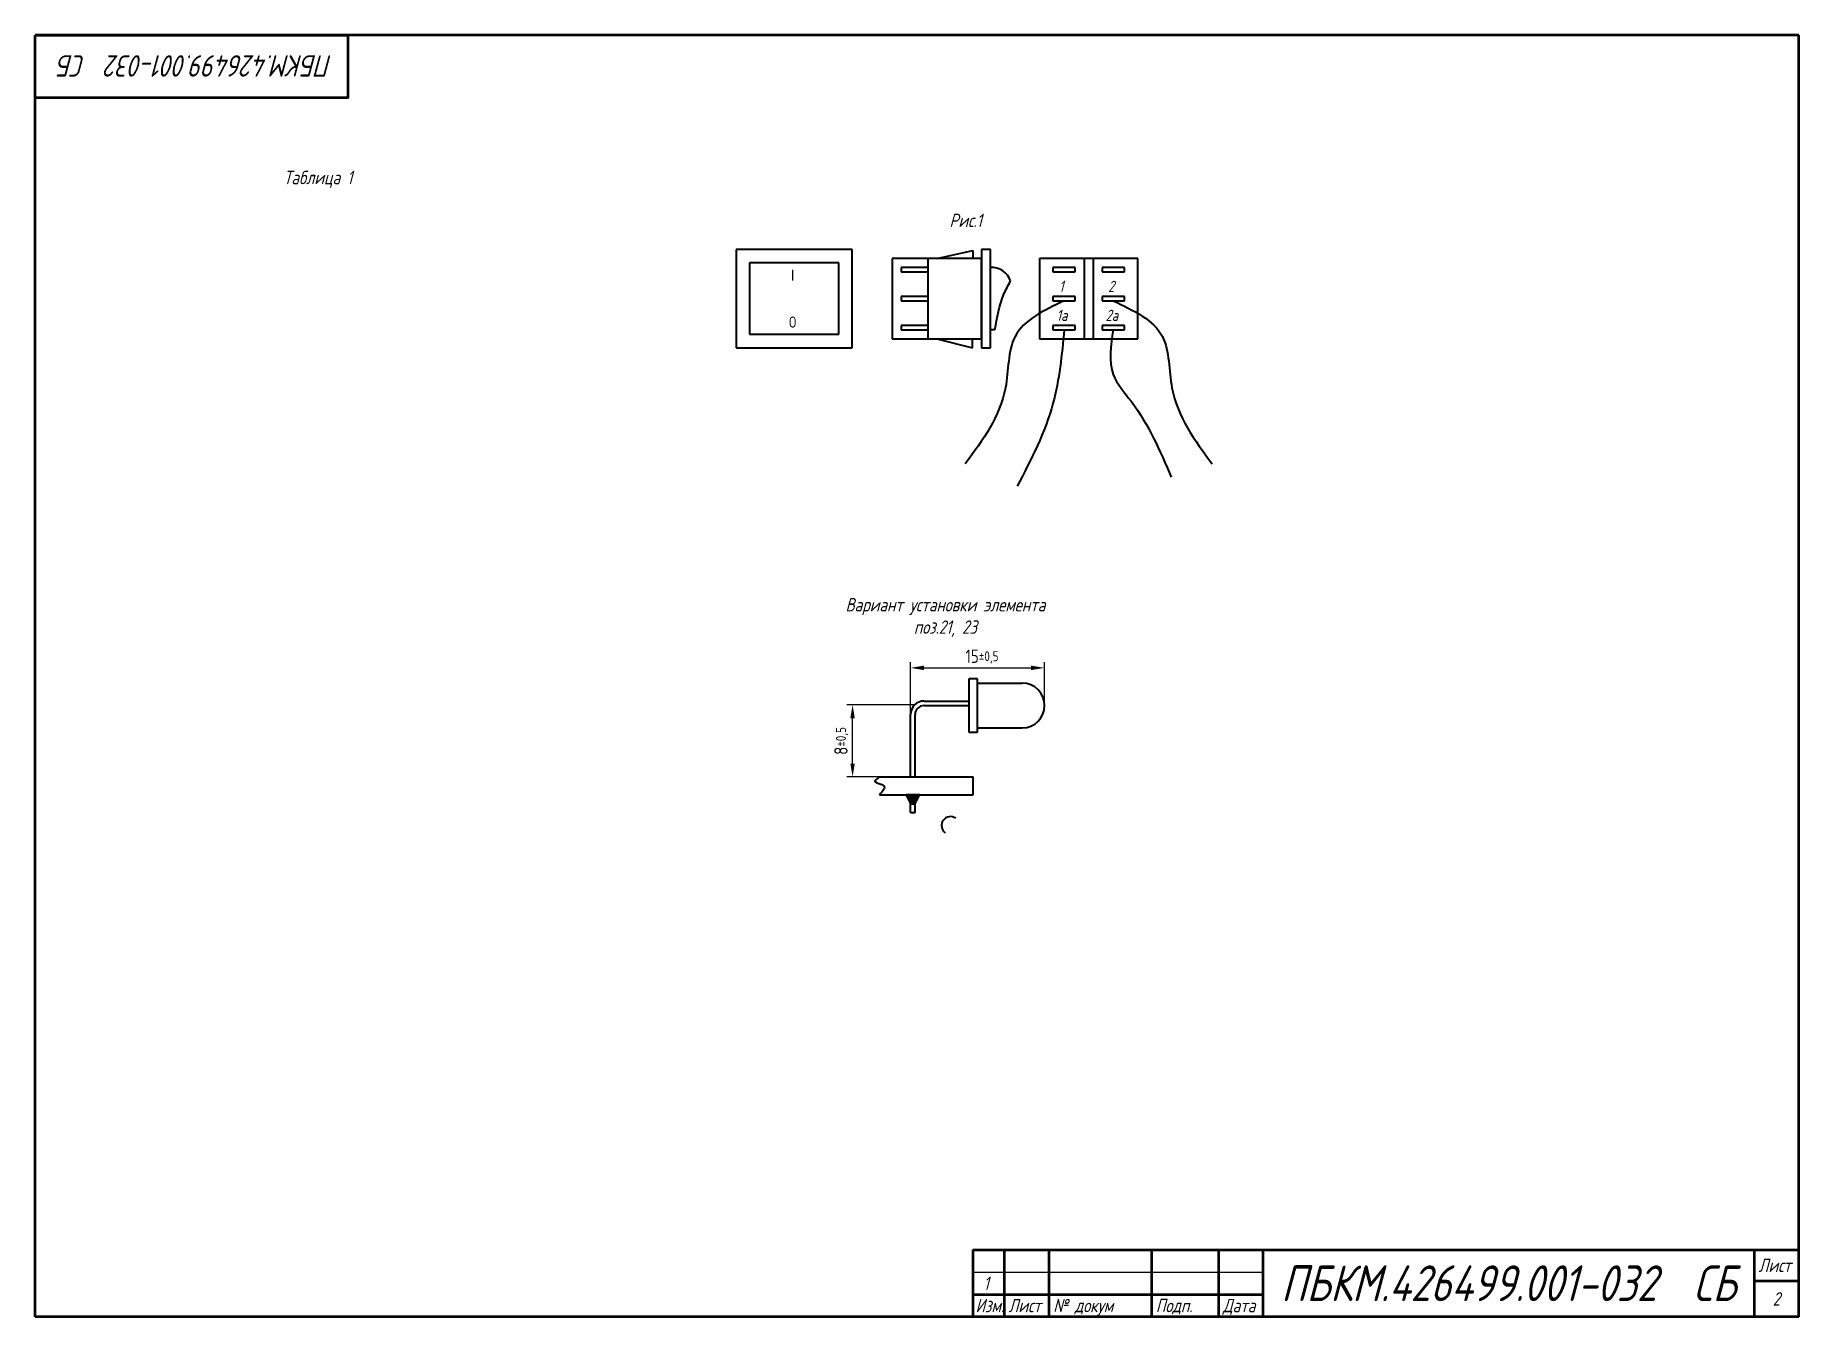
# Paper-space layout '2' of a CAD drawing. Header units: millimetres. Extents: x 20 to 415, y 5 to 292.
# The model-space entities are those that its viewports show. They can reach past a viewport. Long polylines and large blocks are cut down to what shows.
import ezdxf
from ezdxf.enums import TextEntityAlignment as Align

# ---------------------------------------------------------------- set-up
doc = ezdxf.new("R2010")
doc.units = ezdxf.units.MM
doc.layers.get('0').update_dxf_attribs({"color": 250})
for name, color, linetype, lineweight in [('BOTTOM', 7, 'Continuous', 35), ('TOP', 7, 'Continuous', 35), ('Основной', 105, 'Continuous', 50), ('РАЗМЕРЫ', 7, 'Continuous', 25)]:
    doc.layers.add(name, color=color, linetype=linetype, lineweight=lineweight)
doc.layers.add('Видовой экран', color=3, linetype='Continuous')
doc.layers.get('Видовой экран').freeze()
doc.styles.get("Standard").update_dxf_attribs({"font": 'txt.shx'})
doc.styles.add('ГОСТ 2.304', font='CS_Gost2304.shx')
doc.styles.add('ГОСТ А', font='', dxfattribs={"oblique": 15})
doc.styles.get('ГОСТ А').set_extended_font_data('GOST 2.304 type A')
doc.dimstyles.new('ЕСКД', dxfattribs={"dimscale": 0, "dimtxt": 3, "dimasz": 3, "dimexe": 1.25, "dimexo": 0, "dimtad": 1, "dimtoh": 1, "dimdec": 1, "dimrnd": 0.5, "dimtxsty": 'ГОСТ 2.304', "dimcen": 5, "dimadec": 3, "dimazin": 2, "dimtfac": 0.75, "dimtdec": 4, "dimtmove": 1, "dimatfit": 3, "dimfxl": 1, "dimtolj": 1, "dimarcsym": 0})

# ---------------------------------------------------------------- blocks, each defined once
blk = doc.blocks.new('Decimal')
at = {"style": 'ГОСТ А', "oblique": 15}
blk.add_text('ПБКМ.426499.001-032  СБ', height=8, dxfattribs=at).set_placement((0, 0), align=Align.CENTER)
blk = doc.blocks.new('revision')
at = {"style": 'ГОСТ А', "oblique": 15}
blk.add_text('1', height=3, dxfattribs=at).set_placement((0, 0), align=Align.CENTER)
blk = doc.blocks.new('*D1197')
at = {"layer": 'Defpoints', "color": 0}
for p in [(246.07, 150.32), (216.07, 139.89), (246.07, 141.89)]:
    blk.add_point(p, dxfattribs=at)
at = {"layer": 'РАЗМЕРЫ', "color": 0, "lineweight": -2}
for p, q in [((216.07, 139.89), (216.07, 151.57)), ((219.07, 150.32), (243.07, 150.32)), ((246.07, 141.89), (246.07, 151.57))]:
    blk.add_line(p, q, dxfattribs=at)
at = {"layer": 'РАЗМЕРЫ', "color": 0}
for points in [[(219.07, 150.82), (219.07, 149.82), (216.07, 150.32)], [(243.07, 149.82), (243.07, 150.82), (246.07, 150.32)]]:
    blk.add_solid(points, dxfattribs=at)
at = {"layer": 'РАЗМЕРЫ', "color": 0, "insert": (232.07, 152.67), "char_height": 3, "attachment_point": 5, "style": 'ГОСТ 2.304'}
blk.add_mtext('\\A1;15{\\H2.250000;%%p0,5}', dxfattribs=at)
blk = doc.blocks.new('*D1198')
at = {"layer": 'Defpoints', "color": 0}
for p in [(203.07, 142.01), (216.95, 142.01), (209.07, 125.89)]:
    blk.add_point(p, dxfattribs=at)
at = {"layer": 'РАЗМЕРЫ', "color": 0, "lineweight": -2}
for p, q in [((216.95, 142.01), (201.82, 142.01)), ((203.07, 128.89), (203.07, 139.01)), ((209.07, 125.89), (201.82, 125.89))]:
    blk.add_line(p, q, dxfattribs=at)
at = {"layer": 'РАЗМЕРЫ', "color": 0}
for points in [[(203.57, 139.01), (202.57, 139.01), (203.07, 142.01)], [(202.57, 128.89), (203.57, 128.89), (203.07, 125.89)]]:
    blk.add_solid(points, dxfattribs=at)
at = {"layer": 'РАЗМЕРЫ', "color": 0, "insert": (200.72, 133.95), "char_height": 3, "attachment_point": 5, "rotation": 90, "style": 'ГОСТ 2.304'}
blk.add_mtext('\\A1;8{\\H2.250000;%%p0,5}', dxfattribs=at)

msp = doc.modelspace()

# ---------------------------------------------------------------- hatches: boundary and pattern name
at = {"layer": 'BOTTOM'}
msp.add_hatch(color=256, dxfattribs=at).paths.add_polyline_path([(223.5, -3027), (225, -3027), (224.5, -3028), (224, -3028)])

# ---------------------------------------------------------------- linework, layer by layer
for p, q in [((230.5, -3014), (230.5, -3020)), ((231.5, -3014), (230.5, -3014)), ((231.5, -3020), (231.5, -3014)), ((231.5, -3014.5), (236.5, -3014.5)), ((231.5, -3019.5), (236.5, -3019.5)), ((230.5, -3020), (231.5, -3020)), ((113, -3023), (87, -3023)), ((87, -3023), (87, -3045)), ((113, -3045), (113, -3023)), ((132, -3025), (140.05, -3023.21)), ((140.05, -3023.21), (140.05, -3025)), ((142, -3023), (142, -3045)), ((144, -3023), (142, -3023)), ((144, -3045), (144, -3023)), ((130, -3025), (122, -3025)), ((122, -3025), (122, -3043)), ((130, -3025), (130, -3043)), ((142, -3025), (130, -3025)), ((142, -3043), (142, -3025)), ((177, -3025), (155, -3025)), ((155, -3025), (155, -3043)), ((165, -3025), (165, -3043)), ((167, -3025), (167, -3043)), ((177, -3043), (177, -3025)), ((220.5, -3025), (231, -3025)), ((231, -3027), (231, -3025)), ((110, -3026), (90, -3026)), ((90, -3026), (90, -3042)), ((110, -3042), (110, -3026)), ((130, -3027), (124, -3027)), ((124, -3027), (124, -3028)), ((158, -3027), (158, -3028)), ((163, -3027), (158, -3027)), ((163, -3028), (163, -3027)), ((169, -3027), (169, -3028)), ((174, -3027), (169, -3027)), ((174, -3028), (174, -3027)), ((220.5, -3027), (231, -3027)), ((124, -3028), (130, -3028)), ((158, -3028), (163, -3028)), ((169, -3028), (174, -3028)), ((130, -3033.5), (124, -3033.5)), ((124, -3033.5), (124, -3034.5)), ((158, -3033.5), (158, -3034.5)), ((163, -3033.5), (158, -3033.5)), ((163, -3034.5), (163, -3033.5)), ((169, -3033.5), (169, -3034.5)), ((174, -3033.5), (169, -3033.5)), ((174, -3034.5), (174, -3033.5)), ((124, -3034.5), (130, -3034.5)), ((158, -3034.5), (163, -3034.5)), ((169, -3034.5), (174, -3034.5)), ((130, -3040), (124, -3040)), ((124, -3040), (124, -3041)), ((124, -3041), (130, -3041)), ((145, -3041), (144, -3041)), ((158, -3040), (158, -3041)), ((163, -3040), (158, -3040)), ((158, -3041), (163, -3041)), ((163, -3041), (163, -3040)), ((169, -3040), (169, -3041)), ((174, -3040), (169, -3040)), ((169, -3041), (174, -3041)), ((174, -3041), (174, -3040)), ((90, -3042), (110, -3042)), ((122, -3043), (130, -3043)), ((130, -3043), (142, -3043)), ((132, -3043), (140, -3045)), ((140, -3045), (140, -3043)), ((155, -3043), (177, -3043)), ((87, -3045), (113, -3045)), ((142, -3045), (144, -3045))]:
    msp.add_line(p, q, dxfattribs=at)
msp.add_lwpolyline([(223.5, -3027), (224, -3028), (224.5, -3028), (225, -3027), (223.5, -3027)], dxfattribs=at)
for centre, radius, start, end in [((236.5, -3017), 2.5, 270, 90), ((225.5, -3018), 1.5, 90, 180), ((225.5, -3018), 1, 90, 180), ((144.25, -3031.5), 4.51, 19.44, 93.1798)]:
    msp.add_arc(centre, radius, start, end, dxfattribs=at)
for points in [[(220.5, -3025), (220, -3025.5), (221, -3026), (220.5, -3027)], [(145, -3041), (147, -3033), (148.5, -3030)], [(160.5, -3034.5), (149.5, -3042.5), (147.35, -3054), (138.35, -3071)], [(171.5, -3034.5), (182.5, -3042.5), (184.65, -3054), (193.65, -3071)], [(160.5, -3041), (158, -3057.5), (150, -3076)], [(171.5, -3041), (171.5, -3051), (175.5, -3057), (184.5, -3074)]]:
    msp.add_spline(points, degree=3, dxfattribs=at)
at = {"layer": 'TOP', "linetype": 'Continuous'}
for p, q in [((225.5, -3016.5), (230.5, -3016.5)), ((225.5, -3017), (230.5, -3017)), ((224, -3025), (224, -3018)), ((224.5, -3025), (224.5, -3018)), ((224, -3029), (224, -3028)), ((224, -3029), (224.5, -3029)), ((224.5, -3029), (224.5, -3028))]:
    msp.add_line(p, q, dxfattribs=at)

# ---------------------------------------------------------------- texts
at = {"layer": 'BOTTOM'}
msp.add_text('I', height=2.5, dxfattribs=at).set_placement((99.69, -3028.75), align=Align.MIDDLE)
at = {"layer": 'BOTTOM', "style": 'ГОСТ А', "oblique": 15}
for s, p in [('1', (159.86, -3031.25)), ('2', (171.04, -3031.25)), ('1a', (160, -3037.75)), ('2a', (171.18, -3037.75))]:
    msp.add_text(s, height=2.5, dxfattribs=at).set_placement(p, align=Align.MIDDLE)
at = {"layer": 'BOTTOM', "style": 'ГОСТ 2.304'}
msp.add_text('O', height=2.5, dxfattribs=at).set_placement((99.69, -3039.25), align=Align.MIDDLE)

psp = doc.layouts.new('2')

# ---------------------------------------------------------------- linework, layer by layer
psp.add_line((230, 15), (295, 15))
at = {"layer": 'BOTTOM'}
psp.add_arc((225, 115), 2, 54.4159, 234.4159, dxfattribs=at)
at = {"layer": 'Основной'}
for p, q in [((20, 5), (20, 292)), ((415, 292), (20, 292)), ((415, 5), (415, 292)), ((230, 20), (415, 20)), ((230, 20), (230, 5)), ((237, 20), (237, 5)), ((247, 20), (247, 5)), ((270, 20), (270, 5)), ((285, 20), (285, 5)), ((295, 20), (295, 5)), ((405, 20), (405, 5)), ((405, 13), (415, 13)), ((230, 10), (295, 10)), ((230, 4.99), (20, 5)), ((415, 5), (230, 4.99))]:
    psp.add_line(p, q, dxfattribs=at)
psp.add_lwpolyline([(20, 292), (90, 292), (90, 278), (20, 278)], close=True, dxfattribs=at)

# ---------------------------------------------------------------- block references
psp.add_blockref('revision', (233, 11))
at = {"layer": 'BOTTOM', "xscale": 0.6, "yscale": 0.6, "zscale": 0.6, "rotation": 180}
psp.add_blockref('Decimal', (56, 287.54), dxfattribs=at)
at = {"layer": 'BOTTOM'}
psp.add_blockref('Decimal', (350, 8.5), dxfattribs=at)

# ---------------------------------------------------------------- texts
at = {"style": 'ГОСТ А', "oblique": 15}
for s, p in [('Лист', (406, 15)), ('Изм.', (230.61, 6)), ('Лист', (238, 6)), ('№ докум', (248, 6)), ('Подп.', (271, 6)), ('Дата', (286, 6))]:
    psp.add_text(s, height=3, dxfattribs=at).set_placement(p)
psp.add_text('2', height=3, dxfattribs=at).set_placement((410, 9), align=Align.MIDDLE)
at = {"layer": 'TOP', "linetype": 'Continuous', "char_height": 3, "width": 47.5, "attachment_point": 2, "style": 'ГОСТ А'}
for s, insert in [('Таблица 1', (83.34, 261.64)), ('Рис.1 ', (228.41, 252.03)), ('Вариант установки элемента  поз.21, 23\\P', (223.86, 165.95))]:
    psp.add_mtext(s, dxfattribs=dict(at, insert=insert))

# ---------------------------------------------------------------- dimensions: what is measured, and where the dimension line sits
at = {"layer": 'РАЗМЕРЫ'}
dim = psp.add_linear_dim(base=(246.07, 150.32), p1=(216.07, 139.89), p2=(246.07, 141.89), dimstyle='ЕСКД', override={"dimscale": 1, "dimlfac": 0.5, "dimtxsty": 'ГОСТ 2.304', "dimsah": 1, "dimtol": 1, "dimlim": 0, "dimtp": 0.5, "dimtm": 0.5, "dimtdec": 4, "dimtolj": 1}, dxfattribs=at)
dim.commit()
dim.dimension.update_dxf_attribs({"geometry": '*D1197', "text_midpoint": (232.07, 150.32), "dimtype": 160})
dim = psp.add_linear_dim(base=(203.07, 142.01), p1=(209.07, 125.89), p2=(216.95, 142.01), angle=90, dimstyle='ЕСКД', override={"dimscale": 1, "dimlfac": 0.5, "dimtxsty": 'ГОСТ 2.304', "dimsah": 1, "dimtol": 1, "dimlim": 0, "dimtp": 0.5, "dimtm": 0.5, "dimtolj": 1}, dxfattribs=at)
dim.commit()
dim.dimension.update_dxf_attribs({"geometry": '*D1198', "text_midpoint": (200.72, 133.95)})

# ---------------------------------------------------------------- viewports
at = {"layer": 'Видовой экран', "view_target_point": (142.54, -3050.02)}
psp.add_viewport(center=(232.5, 217), size=(115.21, 59.8821), view_center_point=(0, 0), view_height=59.8821, dxfattribs=at)
at = {"layer": 'Видовой экран', "view_target_point": (230.06, -3021.16)}
psp.add_viewport(center=(228.2, 133.57), size=(42.5, 31.5), view_center_point=(0, 0), view_height=15.75, status=3, dxfattribs=at)

doc.saveas('drawing.dxf')
